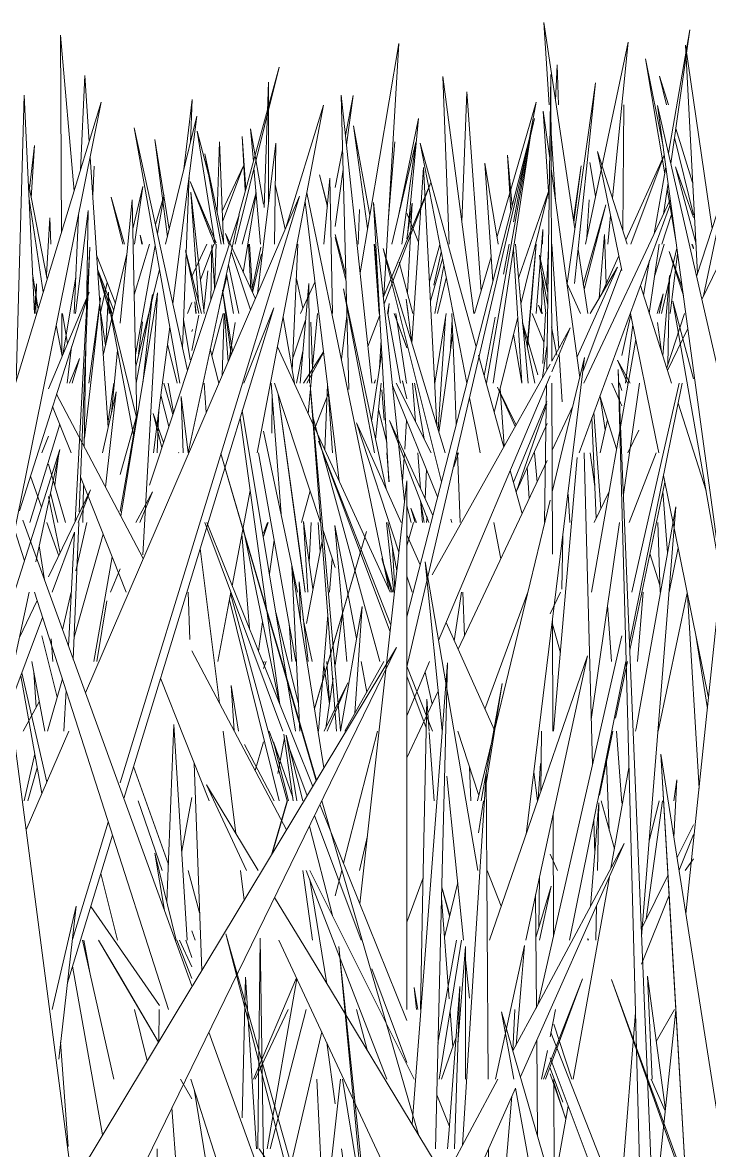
# Model space of a CAD drawing. Header units: millimetres. Extents: x -10020 to 20888, y -4665 to 12339.
# Drawn here: x 1997.9 to 2025.13, y 3071.97 to 3116.68 of the extents above; entities that cross this region are included whole.
import ezdxf

# ---------------------------------------------------------------- set-up
doc = ezdxf.new("R2010")
doc.units = ezdxf.units.MM
doc.layers.add('G-IMPT', color=8, linetype='Continuous', lineweight=9)

# ---------------------------------------------------------------- blocks, each defined once
blk = doc.blocks.new('Grass Array - 25_dwg-V17-West')
at = {"layer": 'G-IMPT'}
for p, q in [((2002.399, 3096.865), (2003.053, 3098.077)), ((2002.546, 3096.865), (2003.053, 3098.077)), ((2001.392, 3094.106), (2001.775, 3095.021)), ((1997.93, 3088.588), (1998.563, 3089.76))]:
    blk.add_line(p, q, dxfattribs=at)
blk = doc.blocks.new('Grass Array - Grass Array-439229-West')
blk.add_blockref('Grass Array - 25_dwg-V17-West', (0, 0))
blk = doc.blocks.new('Grass Array - 25_dwg-V24-West')
at = {"layer": 'G-IMPT'}
for p, q in [((2023.505, 3111.509), (2024.358, 3116.388)), ((2023.6, 3111.091), (2024.358, 3116.388)), ((2011.281, 3106.758), (2012.82, 3115.854)), ((2012.224, 3105.85), (2012.82, 3115.854)), ((2025.237, 3108.513), (2024.181, 3115.791)), ((2024.656, 3106.73), (2024.181, 3115.791)), ((2023.36, 3110.681), (2022.6, 3115.25)), ((2023.294, 3111.778), (2022.6, 3115.25)), ((2000.199, 3110.834), (2000.368, 3114.581)), ((2000.542, 3111.956), (2000.368, 3114.581)), ((2006.325, 3107.901), (2008.078, 3114.915)), ((2006.471, 3109.063), (2008.078, 3114.915)), ((2018.683, 3102.907), (2018.849, 3114.624)), ((2018.882, 3103.264), (2018.849, 3114.624)), ((2007.48, 3109.346), (2007.65, 3114.323)), ((2007.658, 3109.557), (2007.65, 3114.323)), ((2015.793, 3105.142), (2014.565, 3114.548)), ((2014.82, 3107.901), (2014.565, 3114.548)), ((2020.621, 3114.294), (2019.491, 3106.335)), ((2020.621, 3114.294), (2019.782, 3106.344)), ((2023.433, 3113.419), (2023.156, 3114.552)), ((2023.509, 3113.419), (2023.156, 3114.552)), ((1997.644, 3102.465), (1997.97, 3113.798)), ((1998.375, 3105.142), (1997.97, 3113.798)), ((2010.534, 3113.802), (2011.745, 3102.383)), ((2010.534, 3113.802), (2010.832, 3102.141)), ((2015.516, 3113.932), (2015.319, 3108.768)), ((2015.319, 3108.768), (2015.516, 3113.932)), ((2015.516, 3113.932), (2016.081, 3106.031)), ((1984.379, 3059.021), (2001.023, 3113.531)), ((1998.652, 3101.795), (2001.023, 3113.531)), ((2007.21, 3099.624), (2009.827, 3113.401)), ((2008.344, 3108.544), (2009.827, 3113.401)), ((2016.713, 3108.2), (2018.267, 3113.527)), ((2017.969, 3111.965), (2018.267, 3113.527)), ((2030.5, 3080.859), (2023.074, 3113.397)), ((2024.66, 3101.728), (2023.074, 3113.397)), ((2018.204, 3112.881), (2013.136, 3091.136)), ((2018.204, 3112.881), (2015.271, 3101.449)), ((2018.802, 3111.306), (2018.545, 3113.175)), ((2018.778, 3109.593), (2018.545, 3113.175)), ((2004.133, 3102.383), (2002.328, 3112.515)), ((2004.438, 3102.885), (2002.328, 3112.515)), ((2007.053, 3111.182), (2006.941, 3112.47)), ((2007.456, 3109.488), (2006.941, 3112.47)), ((2011.022, 3112.592), (2011.579, 3108.518)), ((2011.022, 3112.592), (2011.669, 3109.05)), ((2011.669, 3109.05), (2011.022, 3112.592)), ((2024.467, 3110.344), (2023.8, 3112.485)), ((2005.619, 3109.173), (2005.715, 3111.957)), ((2005.871, 3107.981), (2005.715, 3111.957)), ((2007.456, 3107.901), (2007.943, 3111.895)), ((2007.887, 3107.901), (2007.943, 3111.895)), ((2012.538, 3107.901), (2013.489, 3111.934)), ((2012.935, 3107.901), (2013.489, 3111.934)), ((2015.883, 3103.833), (2013.663, 3111.895)), ((2015.51, 3102.383), (2013.663, 3111.895)), ((2016.298, 3102.383), (2018.036, 3112.187)), ((2016.558, 3102.383), (2018.036, 3112.187)), ((2024.497, 3109.064), (2023.749, 3112.128)), ((2005.773, 3107.901), (2005.132, 3111.472)), ((2005.887, 3107.901), (2005.132, 3111.472)), ((2017.363, 3108.786), (2017.873, 3111.457)), ((2021.872, 3107.901), (2020.699, 3111.573)), ((2021.657, 3106.856), (2020.699, 3111.573)), ((2024.831, 3105.7), (2027.68, 3111.6)), ((2001.153, 3102.765), (2000.582, 3111.35)), ((2016.764, 3107.901), (2016.224, 3111.105)), ((2016.546, 3106.418), (2016.224, 3111.105)), ((2017.308, 3109.389), (2017.124, 3111.422)), ((2017.264, 3109.217), (2017.124, 3111.422)), ((2021.821, 3108.063), (2023.341, 3111.43)), ((2022.013, 3107.901), (2023.342, 3111.428)), ((2007.338, 3107.901), (2007.077, 3110.908)), ((2009.986, 3109.389), (2009.67, 3110.643)), ((2009.99, 3109.431), (2009.67, 3110.643)), ((2013.334, 3103.976), (2013.798, 3110.934)), ((2014.324, 3100.719), (2013.798, 3110.934)), ((2019.996, 3102.617), (2018.86, 3110.884)), ((2022.946, 3108.312), (2023.407, 3110.948)), ((2024.497, 3108.951), (2023.787, 3110.961)), ((2023.787, 3110.961), (2024.61, 3107.901)), ((1998.879, 3106.51), (1998.133, 3110.306)), ((2002.277, 3108.499), (2002.672, 3110.184)), ((2002.335, 3107.901), (2002.672, 3110.184)), ((2010.09, 3110.519), (2009.849, 3107.901)), ((2010.09, 3110.519), (2010.184, 3105.142)), ((2014.084, 3110.348), (2012.208, 3105.813)), ((2014.084, 3110.348), (2012.237, 3105.533)), ((2023.314, 3109.092), (2023.491, 3110.329)), ((2023.813, 3107.959), (2023.458, 3110.095)), ((2024.621, 3106.621), (2025.844, 3110.378)), ((2024.9, 3105.844), (2025.844, 3110.378)), ((1998.72, 3105.988), (1998.162, 3109.694)), ((2000.395, 3090.116), (2008.887, 3109.803)), ((2001.775, 3104.767), (2002.253, 3109.653)), ((2002.43, 3100.997), (2002.253, 3109.653)), ((2003.169, 3108.678), (2003.523, 3109.856)), ((2003.246, 3108.324), (2003.523, 3109.856)), ((2005.102, 3105.142), (2004.571, 3109.954)), ((2004.878, 3105.594), (2004.571, 3109.954)), ((2005.453, 3098.569), (2008.887, 3109.803)), ((2006.607, 3107.901), (2007.161, 3109.941)), ((2006.652, 3106.775), (2007.163, 3109.91)), ((2009.168, 3109.93), (2012.425, 3094.228)), ((2017.567, 3106.544), (2018.752, 3109.991)), ((2017.659, 3105.524), (2018.753, 3109.979)), ((2020.147, 3102.383), (2023.582, 3109.66)), ((2000.008, 3105.142), (2000.507, 3109.234)), ((2000.44, 3105.287), (2000.507, 3109.234)), ((2009.1, 3109.574), (2010.282, 3099.95)), ((2012.428, 3098.47), (2011.821, 3109.55)), ((2013.049, 3097.713), (2011.821, 3109.55)), ((2019.962, 3099.624), (2023.598, 3109.539)), ((1999.943, 3105.142), (2000.119, 3109.058)), ((2002.93, 3098.341), (2006.488, 3109.063)), ((2004.462, 3099.624), (2006.488, 3109.063)), ((2007.132, 3105.734), (2005.944, 3108.314)), ((2006.08, 3107.901), (2005.944, 3108.314)), ((2002.33, 3105.885), (2002.936, 3107.901)), ((2005.513, 3106.126), (2005.575, 3107.901)), ((2007.215, 3105.927), (2007.456, 3107.9)), ((2008.595, 3102.886), (2008.821, 3107.901)), ((2010.716, 3106.683), (2010.296, 3108.274)), ((2010.721, 3106.472), (2010.296, 3108.16)), ((2012.043, 3105.142), (2011.837, 3107.901)), ((2011.98, 3106.653), (2011.854, 3107.901)), ((2016.966, 3106.702), (2017.194, 3107.901)), ((2017.944, 3102.383), (2017.443, 3107.901)), ((2019.157, 3103.755), (2018.888, 3107.901)), ((2022.75, 3105.153), (2023.144, 3107.901)), ((1999.989, 3096.901), (2000.574, 3107.775)), ((2000.15, 3097.28), (2000.574, 3107.775)), ((2001.104, 3103.502), (2002.043, 3107.502)), ((2002.378, 3103.51), (2003.16, 3107.845)), ((2004.991, 3105.142), (2004.368, 3107.642)), ((2004.886, 3105.142), (2004.368, 3107.642)), ((2006.939, 3105.288), (2006.176, 3107.609)), ((2014.51, 3098.482), (2012.193, 3107.73)), ((2014.657, 3099.624), (2012.193, 3107.73)), ((2017.699, 3102.383), (2017.361, 3107.705)), ((2020.841, 3105.894), (2021.539, 3107.438)), ((2006.471, 3105.142), (2006.062, 3107.077)), ((2015.822, 3105.142), (2016.479, 3107.396)), ((2019.884, 3103.432), (2021.484, 3106.983)), ((2020.398, 3105.142), (2021.484, 3106.983)), ((2022.519, 3105.875), (2022.761, 3107.257)), ((2005.086, 3105.284), (2005.25, 3106.846)), ((2005.709, 3105.434), (2006.004, 3106.614)), ((2006.268, 3105.142), (2005.985, 3106.719)), ((2014.346, 3105.142), (2014.702, 3106.546)), ((2018.477, 3106.781), (2018.72, 3105.478)), ((2018.72, 3105.478), (2018.477, 3106.781)), ((2020.121, 3102.878), (2021.644, 3106.921)), ((2023.555, 3106.651), (2023.289, 3103.465)), ((2023.555, 3106.651), (2023.478, 3103.114)), ((1998.372, 3105.199), (1998.454, 3106.321)), ((1998.426, 3105.142), (1998.454, 3106.321)), ((2006.179, 3103.525), (2005.826, 3106.069)), ((2006.228, 3103.64), (2005.826, 3106.069)), ((2008.906, 3102.383), (2009.247, 3106.342)), ((2009.284, 3102.383), (2009.247, 3106.342)), ((2010.621, 3106.121), (2011.854, 3099.624)), ((2010.621, 3106.121), (2012.314, 3098.202)), ((2020.024, 3105.142), (2019.482, 3106.355)), ((2023.635, 3102.383), (2022.396, 3106.261)), ((1997.777, 3097.324), (2000.538, 3105.995)), ((1998.935, 3102.162), (2000.538, 3105.995)), ((2000.354, 3100.2), (2000.996, 3105.77)), ((2000.526, 3102.383), (2000.996, 3105.77)), ((2001.2, 3103.91), (2001.305, 3105.997)), ((2001.33, 3105.142), (2001.305, 3105.997)), ((2001.801, 3097.117), (2003.259, 3105.973)), ((2002.411, 3102.383), (2003.049, 3105.905)), ((2002.668, 3102.383), (2003.049, 3105.905)), ((2002.671, 3095.585), (2003.259, 3105.973)), ((2023.066, 3105.142), (2023.303, 3105.934)), ((2023.14, 3105.142), (2023.303, 3105.934)), ((2023.676, 3105.631), (2024.497, 3102.556)), ((2023.676, 3105.631), (2025.495, 3095.288)), ((2002.436, 3100.973), (2001.34, 3105.446)), ((2002.318, 3100.259), (2001.34, 3105.446)), ((2001.916, 3085.927), (2007.858, 3105.37)), ((2006.67, 3102.383), (2007.858, 3105.37)), ((2012.375, 3105.142), (2012.436, 3105.547)), ((2012.395, 3105.142), (2012.436, 3105.547)), ((1999.485, 3105.155), (1999.488, 3105.142)), ((1999.485, 3105.155), (1999.683, 3103.95)), ((2004.615, 3103.681), (2004.897, 3105.088)), ((2005.407, 3103.475), (2005.859, 3105.142)), ((2005.818, 3102.689), (2005.895, 3105.142)), ((2006.059, 3103.248), (2005.91, 3105.142)), ((2006.089, 3103.316), (2006.33, 3104.796)), ((2008.681, 3102.383), (2008.231, 3104.996)), ((2009.596, 3105.142), (2009.23, 3101.171)), ((2012.066, 3105.085), (2011.59, 3103.844)), ((2012.382, 3105.142), (2012.886, 3102.383)), ((2012.886, 3102.383), (2012.382, 3105.142)), ((2014.244, 3102.383), (2014.696, 3105.142)), ((2014.874, 3103.768), (2014.936, 3104.906)), ((2015.023, 3102.634), (2014.927, 3105.142)), ((2016.199, 3102.684), (2016.643, 3105.009)), ((2016.602, 3101.219), (2017.532, 3105.007)), ((2021.657, 3103.481), (2022.015, 3105.09)), ((2023.023, 3100.128), (2022.005, 3105.142)), ((2023.237, 3103.628), (2023.069, 3104.796)), ((2023.439, 3102.994), (2024.139, 3105.142)), ((1999.478, 3103.46), (1999.237, 3104.688)), ((2014.411, 3100.434), (2014.957, 3104.36)), ((2017.693, 3102.383), (2017.365, 3104.327)), ((2018.878, 3104.624), (2019.088, 3103.496)), ((2019.088, 3103.496), (2018.878, 3104.624)), ((2018.882, 3103.264), (2019.615, 3104.576)), ((2018.884, 3102.839), (2019.615, 3104.576)), ((2021.799, 3102.383), (2022.095, 3104.699)), ((2023.473, 3102.889), (2024.276, 3104.552)), ((2000.348, 3099.869), (2000.416, 3103.858)), ((2012.052, 3102.977), (2012.119, 3104.103)), ((2018.516, 3102.608), (2018.689, 3103.844)), ((2020.461, 3094.106), (2022.212, 3104.12)), ((1999.672, 3102.383), (1999.848, 3103.827)), ((2001.426, 3101.205), (2001.67, 3103.696)), ((2005.679, 3102.383), (2005.343, 3103.729)), ((2010.772, 3097.82), (2008.009, 3103.827)), ((2009.04, 3102.383), (2009.83, 3103.626)), ((2009.168, 3102.383), (2009.833, 3103.607)), ((2011.74, 3100.886), (2012.147, 3103.608)), ((2016.978, 3099.855), (2015.976, 3103.492)), ((2017.861, 3084.497), (2020.186, 3103.401)), ((2018.898, 3098.077), (2020.186, 3103.401)), ((2019.294, 3101.646), (2019.172, 3103.524)), ((1999.77, 3102.383), (2000.158, 3103.358)), ((1999.864, 3102.383), (2000.158, 3103.358)), ((2014.145, 3094.785), (2018.817, 3103.146)), ((2021.993, 3102.383), (2021.49, 3103.295)), ((2021.891, 3102.383), (2021.49, 3103.295)), ((2001.153, 3102.765), (2001.295, 3100.624)), ((2011.842, 3102.383), (2011.894, 3102.517)), ((2011.855, 3102.383), (2011.894, 3102.517)), ((2014.395, 3092.189), (2018.817, 3102.681)), ((2015.023, 3102.634), (2015.095, 3100.762)), ((2021.79, 3092.846), (2021.52, 3102.931)), ((2023.718, 3049.378), (2021.52, 3102.931)), ((2001.285, 3100.782), (2001.521, 3102.383)), ((2005.186, 3101.224), (2005.105, 3102.383)), ((2007.765, 3102.383), (2008.149, 3097.206)), ((2009.709, 3096.865), (2007.895, 3102.383)), ((2010.507, 3088.623), (2009.311, 3102.323)), ((2010.043, 3092.663), (2009.311, 3102.323)), ((2009.884, 3099.752), (2009.99, 3102.324)), ((2011.897, 3100.155), (2012.119, 3102.383)), ((2012.574, 3102.291), (2014.354, 3097.876)), ((2012.71, 3102.383), (2014.101, 3099.624)), ((2013.482, 3100.852), (2013.368, 3102.383)), ((2013.823, 3100.175), (2013.438, 3102.383)), ((2017.434, 3100.671), (2016.73, 3102.232)), ((2017.465, 3100.726), (2016.73, 3102.232)), ((2016.995, 3099.885), (2016.837, 3102.176)), ((2018.675, 3102.345), (2018.598, 3096.865)), ((2018.905, 3095.607), (2018.885, 3102.383)), ((2021.657, 3101.487), (2021.257, 3102.383)), ((2021.657, 3102.102), (2021.565, 3102.383)), ((2021.723, 3097.977), (2022.354, 3102.383)), ((2021.965, 3092.074), (2024.046, 3102.383)), ((2022.504, 3096.1), (2023.933, 3102.383)), ((1998.652, 3101.795), (1997.1, 3094.106)), ((2002.688, 3095.434), (1999.25, 3101.951)), ((2001.071, 3099.624), (2001.614, 3102.039)), ((2001.193, 3098.268), (2001.614, 3102.039)), ((2004.47, 3099.624), (2004.19, 3101.863)), ((2004.27, 3099.624), (2004.19, 3101.863)), ((2007.783, 3100.406), (2007.803, 3101.872)), ((2008.041, 3101.939), (2008.915, 3095.548)), ((2009.112, 3094.106), (2008.041, 3101.939)), ((2009.495, 3100.597), (2010.032, 3101.987)), ((2010.184, 3099.624), (2010.037, 3101.94)), ((2015.866, 3100.551), (2015.623, 3101.804)), ((2018.688, 3101.663), (2017.361, 3098.464)), ((2017.361, 3098.464), (2018.688, 3101.663)), ((2021.455, 3099.789), (2020.791, 3101.884)), ((2024.66, 3101.728), (2028.32, 3074.793)), ((1999.827, 3099.624), (1999.096, 3101.467)), ((2001.775, 3097.304), (2002.451, 3101.156)), ((2001.775, 3098.769), (2002.451, 3101.156)), ((2003.493, 3100.038), (2003.075, 3101.183)), ((2003.425, 3099.831), (2003.075, 3101.183)), ((2003.24, 3099.624), (2003.3, 3101.361)), ((2008.722, 3088.588), (2006.615, 3101.304)), ((2012.342, 3100.043), (2012.015, 3101.34)), ((2013.136, 3093.128), (2015.271, 3101.449)), ((2018.689, 3101.57), (2017.472, 3098.061)), ((2018.893, 3099.725), (2019.72, 3101.478)), ((2020.822, 3097.4), (2020.549, 3101.224)), ((2024.997, 3098.117), (2023.887, 3101.594)), ((1998.198, 3096.865), (1999.375, 3100.764)), ((2007.258, 3095.738), (2006.527, 3101.014)), ((2012.029, 3091.505), (2009.392, 3101.104)), ((2012.069, 3091.347), (2009.392, 3101.104)), ((2012.914, 3096.865), (2011.14, 3100.818)), ((2012.824, 3095.686), (2011.14, 3100.818)), ((2014.011, 3096.865), (2012.445, 3100.912)), ((2014.166, 3097.143), (2012.445, 3100.912)), ((2013.055, 3099.777), (2013.13, 3100.911)), ((2017.499, 3098.138), (2018.694, 3100.791)), ((2020.643, 3097.029), (2020.475, 3101.023)), ((2020.798, 3099.624), (2021.091, 3100.937)), ((1998.673, 3099.624), (1998.935, 3100.282)), ((2008.804, 3094.106), (2007.456, 3100.485)), ((2015.866, 3100.551), (2016.046, 3099.624)), ((2022.33, 3100.522), (2021.896, 3099.624)), ((2012.503, 3092.795), (2009.639, 3100.085)), ((2012.474, 3092.534), (2009.639, 3100.085)), ((2010.46, 3098.5), (2010.282, 3099.95)), ((2023.023, 3100.128), (2023.125, 3099.624)), ((1997.042, 3092.401), (1999.386, 3099.76)), ((1998.425, 3095.305), (1999.386, 3099.76)), ((1999.179, 3098.337), (1999.336, 3099.624)), ((2004.093, 3099.624), (2004.09, 3099.633)), ((2004.093, 3099.624), (2004.09, 3099.633)), ((2009.537, 3086.618), (2005.769, 3099.603)), ((2008.431, 3090.504), (2005.769, 3099.603)), ((2007.258, 3099.624), (2008.742, 3091.347)), ((2013.044, 3099.624), (2012.968, 3098.484)), ((2013.678, 3098.212), (2013.573, 3099.624)), ((2014.995, 3099.065), (2015.187, 3099.624)), ((2015.139, 3099.624), (2015.245, 3096.865)), ((2018.194, 3099.624), (2018.299, 3098.467)), ((2018.953, 3088.588), (2019.894, 3099.44)), ((2020.362, 3092.216), (2020.166, 3099.624)), ((2020.59, 3098.295), (2020.407, 3099.624)), ((2021.952, 3096.865), (2023.025, 3099.624)), ((1999.608, 3096.865), (1998.935, 3099.178)), ((2013.858, 3097.818), (2013.916, 3098.963)), ((2018.704, 3099.324), (2015.17, 3091.838)), ((2017.706, 3097.211), (2017.234, 3098.925)), ((2017.99, 3097.812), (2017.911, 3099.053)), ((1998.656, 3097.467), (1998.217, 3098.705)), ((2002.016, 3094.106), (2000.206, 3098.668)), ((2005.453, 3098.569), (2001.775, 3086.537)), ((2011.276, 3081.746), (2013.137, 3098.514)), ((2013.136, 3089.476), (2013.137, 3098.514)), ((2023.308, 3098.725), (2025.096, 3089.915)), ((1998.935, 3094.709), (2000.594, 3098.16)), ((1999.296, 3096.865), (1999.015, 3098.038)), ((2000.11, 3096.865), (2000.594, 3098.16)), ((2000.322, 3098.326), (2000.298, 3096.865)), ((2006.21, 3094.357), (2006.926, 3098.13)), ((2008.963, 3096.865), (2009.299, 3098.113)), ((2021.159, 3098.097), (2020.564, 3096.865)), ((2021.976, 3091.804), (2023.362, 3098.458)), ((2023.474, 3095.675), (2023.285, 3098.087)), ((1999.389, 3095.654), (1998.935, 3097.9)), ((2010.772, 3097.82), (2012.481, 3094.106)), ((2013.678, 3097.733), (2013.764, 3096.865)), ((2013.678, 3097.733), (2013.82, 3096.865)), ((2017.828, 3093.657), (2018.817, 3097.743)), ((2019.532, 3097.984), (2019.604, 3096.865)), ((2013.31, 3096.865), (2013.136, 3097.523)), ((2013.523, 3096.865), (2013.298, 3097.428)), ((2013.47, 3096.865), (2013.298, 3097.428)), ((2022.222, 3088.696), (2023.799, 3097.485)), ((2022.443, 3080.45), (2023.799, 3097.485)), ((1997.908, 3096.961), (2004.615, 3078.496)), ((1999.337, 3095.547), (1998.87, 3096.865)), ((2000.134, 3096.865), (1999.915, 3091.438)), ((2000.018, 3094.944), (2000.45, 3096.865)), ((2007.562, 3090.357), (2005.126, 3096.865)), ((2009.406, 3086.401), (2005.202, 3096.865)), ((2007.456, 3096.303), (2007.644, 3096.865)), ((2007.456, 3096.434), (2007.615, 3096.865)), ((2009.416, 3094.228), (2009.034, 3096.905)), ((2009.214, 3094.106), (2009.034, 3096.905)), ((2009.265, 3095.286), (2009.339, 3096.865)), ((2009.697, 3095.695), (2009.625, 3096.865)), ((2011.146, 3092.266), (2010.286, 3096.745)), ((2010.754, 3091.347), (2010.286, 3096.745)), ((2012.33, 3096.865), (2012.622, 3094.106)), ((2012.377, 3096.865), (2012.741, 3094.945)), ((2013.136, 3095.936), (2013.407, 3096.865)), ((2013.945, 3097.083), (2013.914, 3096.865)), ((2014.883, 3096.994), (2014.915, 3096.865)), ((2016.582, 3096.865), (2016.862, 3095.422)), ((2020.445, 3089.051), (2021.564, 3096.865)), ((2023.177, 3094.106), (2023.089, 3096.865)), ((1997.979, 3095.342), (1997.592, 3096.546)), ((1999.078, 3094.106), (1999.966, 3096.481)), ((1999.723, 3091.965), (1999.966, 3096.481)), ((1999.95, 3092.321), (2001.105, 3096.403)), ((2006.703, 3095.102), (2006.599, 3096.409)), ((2008.091, 3089.675), (2006.645, 3096.651)), ((2009.476, 3089.493), (2011.539, 3096.508)), ((2009.479, 3089.477), (2011.539, 3096.508)), ((2010.296, 3095.08), (2009.815, 3096.541)), ((2013.666, 3095.191), (2013.137, 3096.369)), ((2019.287, 3094.222), (2019.316, 3096.328)), ((1998.56, 3095.932), (1998.769, 3094.591)), ((2005.712, 3089.704), (2004.944, 3095.836)), ((2007.688, 3094.832), (2007.878, 3096.168)), ((2009.154, 3092.857), (2009.78, 3096.127)), ((2012.573, 3095.832), (2012.661, 3094.224)), ((2022.504, 3096.1), (2022.051, 3094.106)), ((2023.89, 3095.858), (2023.536, 3094.106)), ((2000.73, 3091.347), (2001.46, 3095.508)), ((2007.258, 3095.738), (2008.103, 3089.645)), ((2009.112, 3094.106), (2008.915, 3095.548)), ((2010.075, 3094.106), (2010.181, 3095.429)), ((2012.151, 3095.433), (2012.527, 3094.106)), ((2012.151, 3095.433), (2012.586, 3094.106)), ((2012.586, 3094.106), (2012.151, 3095.433)), ((2022.773, 3095.631), (2023.168, 3094.385)), ((2006.703, 3095.102), (2006.896, 3092.647)), ((2009.851, 3087.139), (2008.58, 3095.131)), ((2008.897, 3088.588), (2008.58, 3095.131)), ((2014.542, 3088.621), (2013.863, 3095.306)), ((2015.953, 3083.07), (2013.863, 3095.306)), ((2008.924, 3092.965), (2008.867, 3094.512)), ((2009.22, 3091.347), (2008.867, 3094.512)), ((2013.342, 3094.106), (2013.136, 3094.733)), ((1997.384, 3090.485), (1998.166, 3094.106)), ((2003.69, 3077.552), (1998.376, 3094.106)), ((1999.492, 3092.603), (1999.83, 3094.106)), ((2004.535, 3092.225), (2004.468, 3094.106)), ((2005.638, 3091.347), (2006.161, 3094.1)), ((2007.423, 3089.37), (2006.151, 3094.046)), ((2015.019, 3092.175), (2015.31, 3094.106)), ((2015.351, 3094.106), (2015.418, 3092.362)), ((2016.235, 3089.465), (2017.935, 3094.098)), ((2019.232, 3094.106), (2018.817, 3093.247)), ((2022.277, 3091.347), (2022.508, 3094.106)), ((2023.095, 3088.588), (2024.255, 3094.06)), ((2024.201, 3081.35), (2025.535, 3094.106)), ((2024.72, 3086.314), (2024.265, 3094.012)), ((1997.776, 3092.301), (1998.483, 3093.771)), ((2000.851, 3091.347), (2001.248, 3093.761)), ((2008.075, 3085.829), (2006.103, 3093.797)), ((2015.936, 3085.829), (2017.828, 3093.657)), ((2021.255, 3091.347), (2021.095, 3093.59)), ((2007.941, 3093.303), (2008.844, 3089.678)), ((2009.63, 3088.588), (2010.002, 3093.201)), ((2010.296, 3091.208), (2010.593, 3093.201)), ((2010.501, 3088.588), (2011.369, 3093.537)), ((2011.081, 3089.299), (2011.369, 3093.537)), ((1997.403, 3089.629), (1998.7, 3093.096)), ((2007.252, 3091.763), (2007.417, 3092.926)), ((2008.471, 3092.859), (2008.583, 3091.347)), ((2009.388, 3091.347), (2009.032, 3093.028)), ((2010.043, 3092.663), (2010.351, 3088.588)), ((2016.612, 3088.625), (2014.694, 3092.899)), ((2018.926, 3088.588), (2018.912, 3093.047)), ((2019.223, 3091.701), (2018.913, 3092.828)), ((2021.79, 3092.846), (2022.716, 3058.239)), ((1998.673, 3092.372), (1999.276, 3089.94)), ((1999.098, 3091.347), (1999.039, 3092.25)), ((2021.657, 3092.376), (2018.34, 3077.792)), ((2020.362, 3092.216), (2020.493, 3087.257)), ((2025.052, 3089.496), (2024.576, 3092.476)), ((2000.395, 3066.642), (2012.728, 3091.91)), ((2004.615, 3091.782), (2008.365, 3084.675)), ((2008.114, 3084.258), (2012.728, 3091.91)), ((1998.782, 3088.588), (1998.267, 3091.347)), ((2007.477, 3091.347), (2007.456, 3091.269)), ((2007.456, 3091.072), (2007.562, 3091.347)), ((2010.069, 3089.686), (2009.966, 3091.347)), ((2012.225, 3091.347), (2010.683, 3088.588)), ((2011.553, 3090.144), (2011.322, 3091.347)), ((2012.029, 3091.505), (2012.072, 3091.347)), ((2013.136, 3089.202), (2014.04, 3091.347)), ((2017.669, 3083.941), (2020.304, 3091.58)), ((2017.851, 3080.311), (2020.304, 3091.58)), ((2019.591, 3080.311), (2021.819, 3091.347)), ((2021.415, 3089.111), (2021.881, 3091.347)), ((1998.863, 3086.565), (1997.881, 3090.909)), ((1998.344, 3090.935), (1998.445, 3089.542)), ((2010.067, 3089.673), (2009.843, 3091.236)), ((2014.156, 3088.588), (2013.143, 3091.166)), ((2014.748, 3091.298), (2013.342, 3073.008)), ((2014.141, 3089.657), (2013.867, 3090.937)), ((2014.748, 3091.298), (2014.555, 3083.591)), ((1998.668, 3086.114), (1997.837, 3090.789)), ((1999.481, 3090.663), (1998.894, 3088.588)), ((2005.3, 3085.829), (2003.372, 3090.69)), ((2009.559, 3086.654), (2008.431, 3090.504)), ((2010.804, 3090.512), (2009.864, 3088.588)), ((2009.864, 3088.588), (2010.804, 3090.512)), ((2009.923, 3088.707), (2010.219, 3090.695)), ((2010.804, 3090.512), (2009.984, 3088.588)), ((2013.136, 3090.77), (2013.902, 3088.729)), ((2016.086, 3085.829), (2016.916, 3090.48)), ((2016.286, 3086.516), (2016.916, 3090.48)), ((1999.541, 3088.588), (1999.628, 3090.204)), ((2006.29, 3088.608), (2006.175, 3090.405)), ((2006.464, 3088.588), (2006.175, 3090.405)), ((2007.562, 3090.357), (2008.224, 3088.588)), ((2014.384, 3090.172), (2013.136, 3087.528)), ((2013.776, 3082.406), (2013.925, 3089.858)), ((2014.02, 3088.588), (2013.925, 3089.858)), ((2007.423, 3089.37), (2008.387, 3085.829)), ((2013.133, 3077.552), (2013.136, 3089.476)), ((2003.897, 3088.861), (2003.627, 3081.827)), ((2003.627, 3081.827), (2003.897, 3088.861)), ((2003.897, 3088.861), (2004.432, 3080.311)), ((2022.222, 3088.696), (2022.203, 3088.588)), ((1998.048, 3084.675), (1999.736, 3088.588)), ((2006.358, 3084.538), (2005.851, 3088.588)), ((2007.674, 3088.588), (2008.109, 3087.398)), ((2008.286, 3088.323), (2008.017, 3086.916)), ((2008.264, 3088.479), (2008.632, 3085.829)), ((2009.017, 3085.829), (2008.348, 3088.431)), ((2008.776, 3085.829), (2008.349, 3088.427)), ((2010.629, 3083.357), (2011.971, 3088.588)), ((2014.226, 3085.829), (2014.023, 3088.543)), ((2015.976, 3086.075), (2015.152, 3088.588)), ((2018.481, 3088.588), (2018.447, 3086.195)), ((2020.779, 3086.053), (2021.307, 3088.588)), ((2021.657, 3085.734), (2021.453, 3088.588)), ((1997.614, 3088.006), (2002.822, 3048)), ((2006.697, 3088.064), (2007.877, 3085.829)), ((2007.122, 3087.031), (2007.456, 3088.173)), ((2008.613, 3085.963), (2007.854, 3088.175)), ((2008.452, 3085.829), (2007.854, 3088.175)), ((2008.493, 3087.869), (2009.181, 3086.028)), ((1998.387, 3087.692), (1997.968, 3085.829)), ((2004.711, 3087.313), (2005.006, 3079.104)), ((2018.342, 3085.89), (2018.437, 3087.312)), ((2021.05, 3087.357), (2021.164, 3084.653)), ((2023.21, 3087.678), (2027.153, 3062.488)), ((2023.21, 3087.678), (2023.625, 3080.567)), ((2025.087, 3055.48), (2023.21, 3087.678)), ((1998.485, 3087.144), (1998.113, 3085.829)), ((2003.683, 3083.303), (2002.303, 3087.193)), ((2015.618, 3087.169), (2015.669, 3085.829)), ((2015.825, 3079.742), (2016.284, 3086.899)), ((2016.356, 3074.793), (2016.284, 3086.899)), ((2018.314, 3085.829), (2018.165, 3086.969)), ((2021.943, 3087.139), (2021.228, 3083.157)), ((2007.247, 3083.07), (2005.195, 3086.458)), ((2006.776, 3083.07), (2005.195, 3086.458)), ((2014.727, 3086.803), (2015.386, 3080.311)), ((2023.724, 3085.829), (2023.838, 3086.663)), ((2023.727, 3084.374), (2023.838, 3086.663)), ((2004.211, 3083.837), (2004.615, 3085.963)), ((2002.489, 3085.829), (2003.433, 3083.07)), ((2008.399, 3085.829), (2007.769, 3083.687)), ((2007.795, 3083.73), (2008.41, 3085.829)), ((2013.136, 3077.117), (2009.692, 3085.689)), ((2013.617, 3072.554), (2009.766, 3085.829)), ((2015.976, 3084.567), (2016.177, 3085.829)), ((2020.418, 3081.647), (2020.751, 3085.744)), ((2020.69, 3083.07), (2020.751, 3085.744)), ((2021.365, 3083.922), (2020.84, 3085.829)), ((2022.626, 3081.142), (2023.27, 3085.829)), ((2022.743, 3084.23), (2023.143, 3085.829)), ((2009.475, 3085.244), (2011.321, 3080.311)), ((2018.949, 3080.471), (2018.935, 3085.291)), ((2020.551, 3085.065), (2020.586, 3083.719)), ((2001.302, 3084.99), (1999.877, 3080.329)), ((2010.188, 3081.278), (2009.274, 3084.832)), ((2023.85, 3083.589), (2024.497, 3084.882)), ((1999.682, 3078.615), (2001.47, 3084.467)), ((2008.114, 3084.258), (2004.624, 3078.472)), ((2011.575, 3084.439), (2011.256, 3083.07)), ((2023.93, 3083.077), (2024.497, 3084.497)), ((2003.998, 3080.311), (2003.152, 3083.761)), ((2003.528, 3081.488), (2003.152, 3083.761)), ((2017.669, 3083.941), (2016.417, 3080.311)), ((2017.64, 3074.889), (2021.752, 3084.134)), ((2018.352, 3077.792), (2021.752, 3084.134)), ((2019.105, 3083.07), (2018.817, 3083.713)), ((2014.267, 3072.034), (2014.555, 3083.591)), ((2024.497, 3083.527), (2024.168, 3083.07)), ((2001.007, 3082.953), (2001.662, 3080.311)), ((2004.924, 3081.389), (2004.465, 3083.07)), ((2006.689, 3081.895), (2006.542, 3083.07)), ((2009.014, 3083.07), (2009.397, 3080.311)), ((2009.15, 3083.07), (2011.239, 3077.66)), ((2009.286, 3083.07), (2013.428, 3074.793)), ((2010.296, 3082.058), (2010.556, 3083.07)), ((2016.88, 3081.654), (2016.324, 3083.07)), ((2018.399, 3082.829), (2018.371, 3080.796)), ((2021.168, 3082.82), (2019.727, 3074.793)), ((2022.473, 3080.838), (2023.49, 3082.87)), ((2009.967, 3078.58), (2009.287, 3082.715)), ((2013.136, 3081.014), (2013.784, 3082.779)), ((2013.776, 3082.406), (2013.679, 3077.552)), ((2014.834, 3081.268), (2014.525, 3082.394)), ((2014.526, 3082.413), (2014.837, 3081.28)), ((2014.63, 3080.424), (2015.154, 3082.593)), ((2018.256, 3080.413), (2018.863, 3082.441)), ((2018.39, 3080.311), (2018.863, 3082.441)), ((2009.232, 3079.794), (2007.893, 3082.004)), ((2014.813, 3077.98), (2014.515, 3081.967)), ((2018.243, 3082.111), (2018.277, 3077.616)), ((2022.446, 3079.361), (2023.536, 3082.09)), ((1999.078, 3077.552), (2000.028, 3081.654)), ((1999.337, 3075.59), (2000.028, 3081.654)), ((2000.605, 3081.638), (2003.326, 3077.722)), ((2020.627, 3080.311), (2020.658, 3081.673)), ((2004.746, 3080.311), (2004.615, 3080.678)), ((2000.275, 3080.311), (2001.521, 3074.793)), ((2000.565, 3079.026), (2000.326, 3080.311)), ((2000.92, 3080.311), (2001.694, 3078.992)), ((2003.294, 3076.266), (2000.92, 3080.311)), ((2004.615, 3078.786), (2004.023, 3080.311)), ((2004.615, 3079.248), (2004.13, 3080.311)), ((2004.377, 3080.311), (2004.615, 3079.616)), ((2007.497, 3074.608), (2005.959, 3080.559)), ((2015.081, 3048.341), (2005.959, 3080.559)), ((2007.261, 3074.654), (2007.323, 3080.385)), ((2007.456, 3071.589), (2007.323, 3080.385)), ((2017.068, 3061.016), (2008.063, 3080.311)), ((2014.371, 3076.219), (2015.102, 3080.311)), ((2015.3, 3080.311), (2014.423, 3074.793)), ((2020.315, 3080.374), (2020.31, 3080.311)), ((2020.315, 3080.374), (2020.344, 3080.311)), ((2025.087, 3055.48), (2023.625, 3080.567)), ((2009.232, 3079.794), (2018.946, 3063.757)), ((2011.052, 3074.192), (2010.442, 3080.052)), ((2012.637, 3056.807), (2010.442, 3080.052)), ((2015.164, 3076.227), (2015.467, 3080.052)), ((2015.825, 3079.742), (2015.34, 3072.176)), ((2015.459, 3074.793), (2015.467, 3080.052)), ((2016.65, 3074.793), (2017.806, 3080.101)), ((2017.805, 3080.101), (2017.671, 3078.511)), ((2001.074, 3072.585), (1999.884, 3079.277)), ((2015.467, 3079.522), (2015.621, 3078.003)), ((2003.294, 3076.266), (2001.694, 3078.992)), ((2006.609, 3073.264), (2006.741, 3078.843)), ((2007.18, 3072.034), (2006.741, 3078.843)), ((2007.063, 3074.793), (2008.76, 3078.819)), ((2011.747, 3079.173), (2013.136, 3075.462)), ((2023.389, 3073.587), (2022.675, 3078.883)), ((2022.859, 3074.793), (2022.675, 3078.883)), ((2004.615, 3078.457), (1999.879, 3070.604)), ((2008.781, 3078.774), (2007.599, 3072.034)), ((2013.523, 3077.552), (2013.424, 3078.43)), ((2013.571, 3077.552), (2013.424, 3078.43)), ((2014.811, 3072.782), (2015.239, 3078.474)), ((2015.025, 3072.034), (2015.239, 3078.474)), ((2017.47, 3076.147), (2017.671, 3078.511)), ((2018.549, 3074.793), (2020.107, 3078.779)), ((2018.631, 3074.793), (2020.107, 3078.779)), ((2023.235, 3073.166), (2021.251, 3078.753)), ((2031.753, 3049.962), (2021.251, 3078.753)), ((2002.346, 3077.552), (2002.848, 3075.526)), ((2003.323, 3077.552), (2003.304, 3076.283)), ((2003.304, 3076.283), (2003.323, 3077.552)), ((2008.428, 3077.552), (2007.126, 3074.793)), ((2007.724, 3072.034), (2009.14, 3077.552)), ((2011.147, 3077.552), (2011.558, 3075.953)), ((2012.346, 3074.793), (2011.239, 3077.66)), ((2014.955, 3076.073), (2014.85, 3077.48)), ((2023.242, 3055.48), (2016.896, 3077.468)), ((2017.38, 3074.793), (2016.896, 3077.468)), ((2017.337, 3075.939), (2017.412, 3077.552)), ((2018.352, 3077.792), (2017.345, 3075.914)), ((2018.817, 3076.473), (2019.035, 3077.552)), ((2022.938, 3069.275), (2023.801, 3077.533)), ((2023.025, 3076.291), (2023.745, 3077.552)), ((2021.553, 3069.275), (2022.202, 3077.434)), ((2005.283, 3076.657), (2010.971, 3060.998)), ((2009.764, 3076.668), (2008.331, 3070.52)), ((2022.47, 3067.427), (2018.85, 3076.64)), ((2019.677, 3074.793), (2018.96, 3076.981)), ((1999.715, 3072.129), (1999.413, 3076.261)), ((2009.96, 3076.247), (2010.296, 3073.824)), ((2015.087, 3076.455), (2014.514, 3074.793)), ((2018.286, 3076.341), (2018.315, 3072.553)), ((2018.478, 3074.793), (2018.707, 3075.931)), ((2018.817, 3075.64), (2022.243, 3066.516)), ((2019.319, 3073.882), (2018.817, 3075.237)), ((2004.615, 3074.016), (2004.159, 3074.793)), ((2004.615, 3074.016), (2004.159, 3074.793)), ((2006.851, 3067.706), (2004.576, 3074.793)), ((2009.759, 3070.847), (2009.567, 3074.793)), ((2009.892, 3069.275), (2010.505, 3074.793)), ((2011.496, 3069.275), (2010.589, 3074.793)), ((2016.744, 3074.793), (2014.639, 3070.868)), ((2019.446, 3073.226), (2018.817, 3075.011)), ((2018.978, 3070.619), (2018.966, 3074.793)), ((2022.82, 3074.793), (2023.384, 3073.538)), ((2006.393, 3064.177), (2004.701, 3074.401)), ((2007.261, 3074.654), (2007.233, 3072.034)), ((2007.497, 3074.608), (2014.374, 3048)), ((2015.338, 3069.713), (2017.443, 3074.445)), ((2017.865, 3072.109), (2017.443, 3074.445)), ((2019.444, 3073.214), (2018.967, 3074.668)), ((2011.052, 3074.192), (2012.988, 3055.589)), ((2014.822, 3072.921), (2014.32, 3074.17)), ((2016.785, 3068.085), (2017.298, 3074.118)), ((2003.819, 3073.656), (2004.796, 3060.998)), ((2019.536, 3073.725), (2018.938, 3070.393)), ((2023.235, 3073.166), (2032.171, 3048)), ((2014.811, 3072.782), (2014.755, 3072.034)), ((2017.865, 3072.109), (2022.225, 3048)), ((2003.125, 3064.566), (2003.239, 3072.034)), ((2003.125, 3064.566), (2003.239, 3072.034)), ((2007.279, 3072.034), (2008.685, 3070.01)), ((2010.544, 3072.034), (2011.309, 3066.516)), ((2016.396, 3067.967), (2016.372, 3072.034))]:
    blk.add_line(p, q, dxfattribs=at)
blk = doc.blocks.new('Grass Array - Grass Array-V25-West')
blk.add_blockref('Grass Array - 25_dwg-V24-West', (0, 0))
blk = doc.blocks.new('Grass Array - 25_dwg-V46-West')
at = {"layer": 'G-IMPT'}
for p, q in [((2020.612, 3109.786), (2020.388, 3111.137)), ((2020.615, 3109.798), (2020.388, 3111.137)), ((2005.416, 3108.334), (2004.551, 3110.386)), ((2005.381, 3108.259), (2004.551, 3110.386)), ((2018.035, 3105.322), (2018.262, 3107.901)), ((2018.046, 3105.295), (2018.265, 3107.901))]:
    blk.add_line(p, q, dxfattribs=at)
blk = doc.blocks.new('Grass Array - 25_dwg-V47-West')
at = {"layer": 'G-IMPT'}
for p, q in [((2019.799, 3108.503), (2018.565, 3116.682)), ((2018.781, 3113.419), (2018.565, 3116.682)), ((1999.944, 3109.997), (1999.409, 3116.187)), ((1999.441, 3108.35), (1999.409, 3116.187)), ((2020.214, 3107.901), (2021.905, 3115.907)), ((2021.286, 3109.737), (2021.905, 3115.907)), ((2019.1, 3115.002), (2019.032, 3113.587)), ((2019.1, 3115.002), (2019.155, 3113.419)), ((2010.703, 3112.211), (2011.015, 3113.795)), ((2010.743, 3111.829), (2011.015, 3113.795)), ((2004.301, 3110.876), (2004.627, 3113.635)), ((2004.561, 3111.939), (2004.627, 3113.635)), ((2021.706, 3108.422), (2021.737, 3113.419)), ((2003.574, 3107.901), (2004.812, 3112.965)), ((2003.855, 3105.545), (2004.812, 3112.965)), ((2012.816, 3109.081), (2013.602, 3112.884)), ((2013.158, 3108.248), (2013.602, 3112.884)), ((2005.277, 3110.664), (2004.828, 3112.376)), ((2005.534, 3107.901), (2004.828, 3112.376)), ((2003.717, 3108.487), (2003.149, 3112.045)), ((2003.645, 3108.192), (2003.149, 3112.045)), ((2006.751, 3110.082), (2006.611, 3112.163)), ((2006.734, 3110.019), (2006.611, 3112.163)), ((2012.401, 3108.815), (2012.66, 3111.952)), ((2019.032, 3109.635), (2018.856, 3112.291)), ((1998.173, 3110.104), (1998.374, 3111.81)), ((1998.246, 3109.731), (1998.374, 3111.81)), ((2010.296, 3110.148), (2010.589, 3111.637)), ((2000.683, 3109.84), (2000.737, 3110.986)), ((2005.822, 3109.208), (2006.659, 3111.004)), ((2005.837, 3108.826), (2006.659, 3111.004)), ((2019.743, 3108.874), (2020.053, 3110.997)), ((2019.759, 3108.769), (2020.053, 3110.997)), ((2020.612, 3109.786), (2020.388, 3111.137)), ((2020.615, 3109.798), (2020.388, 3111.137)), ((2004.242, 3103.781), (2004.509, 3110.618)), ((2010.296, 3108.593), (2010.609, 3110.86)), ((2005.577, 3107.953), (2004.551, 3110.386)), ((2005.52, 3107.901), (2004.551, 3110.386)), ((2007.92, 3110.265), (2008.318, 3108.485)), ((2001.881, 3107.901), (2001.412, 3109.764)), ((2001.941, 3107.901), (2001.412, 3109.764)), ((2020.271, 3108.169), (2020.361, 3109.649)), ((2011.261, 3109.274), (2011.202, 3107.901)), ((2013.136, 3108.104), (2013.351, 3109.524)), ((2013.157, 3105.984), (2013.351, 3109.524)), ((2020.131, 3106.303), (2021.026, 3109.45)), ((2020.162, 3106.095), (2021.026, 3109.45)), ((1998.978, 3108.94), (1998.846, 3106.679)), ((1998.978, 3108.94), (1999.028, 3107.901)), ((2013.601, 3107.977), (2013.136, 3109.123)), ((2021.102, 3107.901), (2021.215, 3109.032)), ((2023.245, 3107.901), (2023.627, 3109.078)), ((2018.258, 3105.142), (2018.529, 3108.473)), ((2018.52, 3107.901), (2018.529, 3108.473)), ((2002.656, 3107.901), (2002.567, 3108.257)), ((2002.634, 3107.901), (2002.567, 3108.257)), ((2004.615, 3106.615), (2005.214, 3107.901)), ((2004.954, 3106.484), (2005.489, 3107.901)), ((2005.401, 3107.876), (2005.363, 3105.672)), ((2005.401, 3107.876), (2005.517, 3106.23)), ((2006.957, 3106.114), (2006.855, 3107.901)), ((2007.025, 3106.009), (2006.897, 3107.901)), ((2014.031, 3106.399), (2014.441, 3107.887)), ((2017.909, 3103.883), (2018.262, 3107.901)), ((2017.922, 3103.817), (2018.265, 3107.901)), ((2020.758, 3105.753), (2020.969, 3108.274)), ((2021.036, 3106.325), (2020.969, 3108.274)), ((2022.966, 3106.66), (2023.343, 3107.901)), ((2024.497, 3107.708), (2024.431, 3107.901)), ((2024.497, 3107.763), (2024.448, 3107.901)), ((2001.585, 3105.55), (2000.841, 3107.462)), ((2007.013, 3106.18), (2007.348, 3107.781)), ((2007.018, 3105.98), (2007.372, 3107.51)), ((2014.207, 3106.267), (2014.502, 3107.575)), ((2018.726, 3105.962), (2018.394, 3107.466)), ((2018.649, 3105.142), (2018.394, 3107.466)), ((2018.751, 3107.726), (2018.678, 3106.183)), ((2020.306, 3105.142), (2019.923, 3107.681)), ((2023.231, 3105.142), (2023.844, 3107.733)), ((2024.054, 3106.186), (2023.536, 3107.612)), ((2024.098, 3105.861), (2023.536, 3107.612)), ((2023.574, 3105.142), (2023.871, 3107.533)), ((2013.381, 3105.142), (2012.837, 3107.183)), ((2014.07, 3105.641), (2014.553, 3107.312)), ((2014.248, 3105.142), (2014.604, 3107.049)), ((1998.518, 3105.326), (1998.301, 3106.716)), ((1999.497, 3103.505), (2000.009, 3106.595)), ((2000.877, 3106.912), (2001.519, 3105.27)), ((2000.884, 3106.811), (2001.458, 3105.142)), ((2001.362, 3105.142), (2000.951, 3106.616)), ((2002.388, 3103.052), (2003.328, 3106.899)), ((2008.759, 3106.519), (2009.019, 3105.354)), ((2018.477, 3105.142), (2018.498, 3106.513)), ((2000.992, 3105.193), (2001.252, 3106.38)), ((2008.923, 3105.142), (2009.491, 3106.389)), ((2013.334, 3103.977), (2013.112, 3105.711)), ((2013.192, 3105.142), (2013.112, 3105.711)), ((2004.448, 3105.142), (2004.615, 3105.585)), ((2004.736, 3105.614), (2004.771, 3105.142)), ((2004.736, 3105.614), (2004.78, 3105.142)), ((2018.514, 3105.142), (2018.356, 3105.481)), ((2018.47, 3105.142), (2018.356, 3105.481)), ((1999.46, 3103.549), (1999.454, 3105.142)), ((2001.193, 3103.881), (2001.009, 3105.142)), ((2002.505, 3103.53), (2002.657, 3104.82)), ((2004.541, 3103.313), (2004.286, 3104.914)), ((2008.627, 3103.417), (2009.121, 3104.878)), ((2009.396, 3102.971), (2009.332, 3104.81)), ((2010.758, 3105.056), (2010.553, 3103.337)), ((2010.553, 3103.337), (2010.758, 3105.056)), ((2013.136, 3103.787), (2012.634, 3105.142)), ((2013.136, 3103.802), (2012.636, 3105.142)), ((2013.123, 3102.383), (2012.702, 3105.142)), ((2014.375, 3100.551), (2014.666, 3104.955)), ((2018.325, 3102.713), (2017.726, 3104.786)), ((2018.216, 3102.383), (2017.727, 3104.771)), ((2018.573, 3104.01), (2018.109, 3105.142)), ((2018.628, 3105.142), (2018.533, 3103.164)), ((2003.309, 3101.309), (2003.735, 3104.614)), ((2004.615, 3104.43), (2004.643, 3104.517)), ((2004.615, 3104.434), (2004.643, 3104.517)), ((2004.034, 3102.383), (2003.647, 3103.931)), ((2008.765, 3102.383), (2009.015, 3103.654)), ((2003.86, 3101.143), (2003.508, 3102.383)), ((2003.887, 3101.226), (2003.67, 3102.383)), ((2012.141, 3102.121), (2012.239, 3100.921)), ((2012.975, 3102.383), (2012.962, 3102.485)), ((2013.136, 3101.761), (2012.962, 3102.485)), ((2013.13, 3102.383), (2013.136, 3102.405)), ((2003.702, 3100.667), (2003.388, 3101.917)), ((2021.001, 3100.535), (2020.804, 3101.843)), ((2003.309, 3101.309), (2003.092, 3099.624)), ((2012.344, 3099.624), (2012.437, 3098.47))]:
    blk.add_line(p, q, dxfattribs=at)
blk = doc.blocks.new('Grass Array - Grass Array-V49-West')
for name in ['Grass Array - 25_dwg-V47-West', 'Grass Array - 25_dwg-V46-West', 'Grass Array - 25_dwg-V46-West', 'Grass Array - 25_dwg-V46-West']:
    blk.add_blockref(name, (0, 0))

msp = doc.modelspace()

# ---------------------------------------------------------------- block references
for name in ['Grass Array - Grass Array-439229-West', 'Grass Array - Grass Array-V49-West', 'Grass Array - Grass Array-V25-West']:
    msp.add_blockref(name, (0, 0))

doc.saveas('drawing.dxf')
